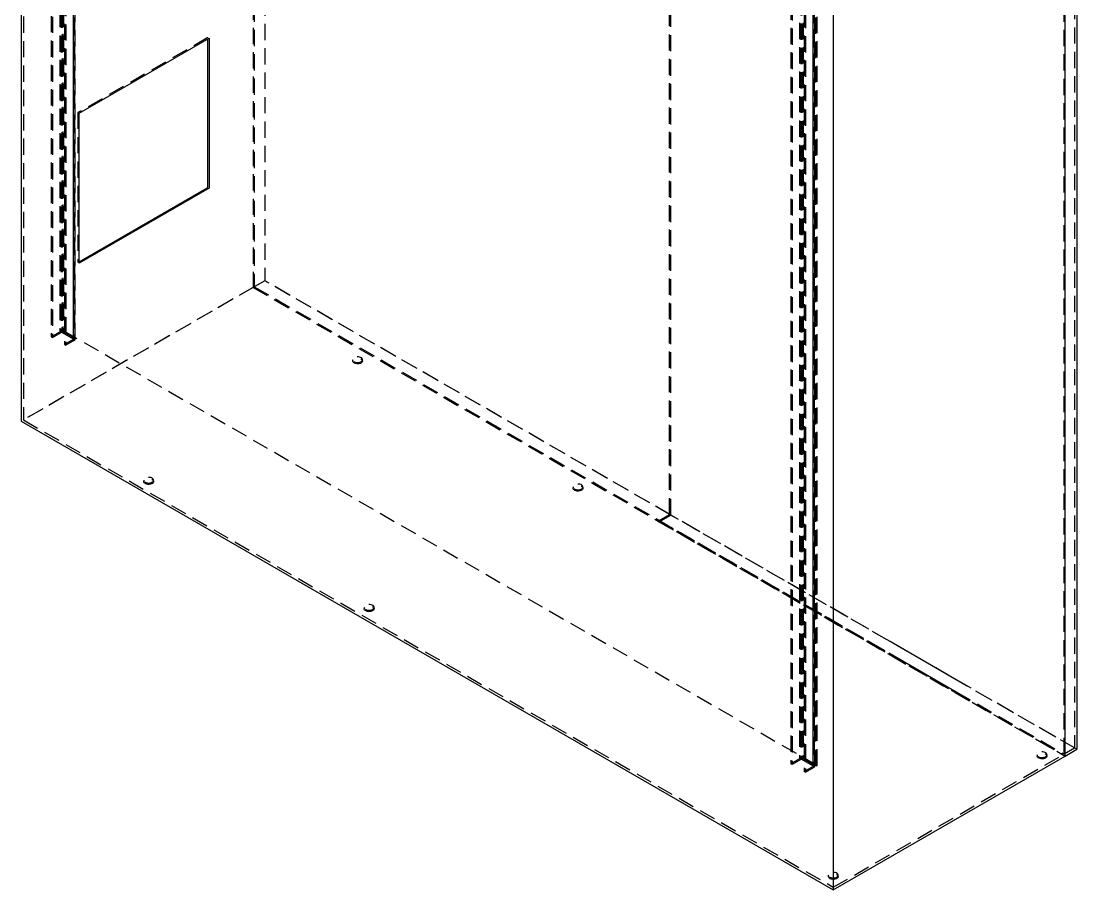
# Model space of a CAD drawing. Header units: millimetres. Extents: x 11314 to 23260, y 1528 to 5686.
# Drawn here: x 12464.5 to 12876.3, y 2025.3 to 2364.4 of the extents above; entities that cross this region are included whole.
import ezdxf

# ---------------------------------------------------------------- set-up
doc = ezdxf.new("R2010")
doc.units = ezdxf.units.MM
doc.linetypes.add('HIDDEN', pattern=[9.525, 6.35, -3.175])

msp = doc.modelspace()

# ---------------------------------------------------------------- linework, layer by layer
at = {"color": 7, "linetype": 'HIDDEN', "lineweight": -2}
for p, q in [((12559.5094, 2706.2324), (12559.5094, 2263.0794)), ((12554.984, 2704.665), (12554.984, 2260.4668)), ((12555.4365, 2703.8812), (12555.4365, 2260.7281)), ((12465.3794, 2651.8923), (12465.3794, 2208.7393)), ((12480.766, 2635.6927), (12480.766, 2243.7531)), ((12476.2406, 2633.0802), (12476.2406, 2241.1406)), ((12476.6931, 2632.819), (12476.6931, 2240.8794)), ((12479.6347, 2635.0396), (12479.6347, 2243.1)), ((12480.0872, 2634.7784), (12480.0872, 2242.8388)), ((12480.3135, 2635.4315), (12480.3135, 2243.4919)), ((12480.5398, 2634.7784), (12480.5398, 2242.8388)), ((12480.9923, 2635.0396), (12480.9923, 2243.1)), ((12484.839, 2632.2965), (12484.839, 2240.3569)), ((12484.839, 2632.0352), (12484.839, 2240.0956)), ((12484.9327, 2240.2263), (12484.9327, 2632.1658)), ((12485.2915, 2632.5577), (12485.2915, 2240.6181)), ((12485.2915, 2631.774), (12485.2915, 2239.8344)), ((12485.5727, 2240.2263), (12485.5727, 2632.1659)), ((12481.4449, 2630.0758), (12481.4449, 2238.1363)), ((12481.8974, 2629.8146), (12481.8974, 2237.875)), ((12717.4488, 2171.9029), (12717.4488, 2615.056)), ((12717.9014, 2171.6416), (12717.9014, 2615.8398)), ((12871.3153, 2078.3752), (12871.3153, 2521.5283)), ((12875.3882, 2523.8795), (12875.3882, 2080.7265)), ((12768.1342, 2468.4923), (12768.1342, 2076.5528)), ((12768.5868, 2468.2311), (12768.5868, 2076.2915)), ((12769.0393, 2468.2311), (12769.0393, 2076.2915)), ((12769.4919, 2468.4923), (12769.4919, 2076.5528)), ((12764.7401, 2466.533), (12764.7401, 2074.5934)), ((12765.1927, 2466.2717), (12765.1927, 2074.3321)), ((12769.9444, 2463.5286), (12769.9444, 2071.589)), ((12770.397, 2463.2673), (12770.397, 2071.3278)), ((12773.3385, 2465.7492), (12773.3385, 2073.8096)), ((12773.3385, 2465.488), (12773.3385, 2073.5484)), ((12773.4323, 2073.679), (12773.4323, 2465.6186)), ((12773.7911, 2466.0105), (12773.7911, 2074.0709)), ((12773.7911, 2465.2267), (12773.7911, 2073.2871)), ((12774.0723, 2073.679), (12774.0723, 2465.6186)), ((12774.4699, 2073.679), (12774.4699, 2465.6186)), ((12774.9225, 2073.9403), (12774.9225, 2465.8798)), ((12537.3346, 2357.9308), (12486.6492, 2328.6707)), ((12486.6492, 2328.6707), (12486.6492, 2270.1411)), ((12559.5094, 2263.0793), (12554.984, 2260.4668)), ((12559.5094, 2263.0794), (12555.4365, 2260.7281)), ((12717.4488, 2171.9029), (12559.5094, 2263.0794)), ((12559.5094, 2263.0794), (12559.5094, 2263.0793)), ((12717.9014, 2171.6416), (12559.5094, 2263.0793)), ((12554.984, 2260.4668), (12464.4743, 2208.2167)), ((12555.4365, 2260.7281), (12465.3794, 2208.7393)), ((12554.984, 2260.4668), (12871.7678, 2077.5914)), ((12554.984, 2260.4668), (12713.3759, 2169.0291)), ((12555.4365, 2260.7281), (12803.433, 2117.5628)), ((12555.4365, 2260.7281), (12713.3759, 2169.5517)), ((12476.2406, 2241.1406), (12479.6347, 2243.1)), ((12476.2406, 2241.1406), (12476.6931, 2240.8794)), ((12476.6931, 2240.8794), (12480.0872, 2242.8388)), ((12479.6347, 2243.1), (12480.0872, 2242.8388)), ((12480.766, 2243.7531), (12480.3135, 2243.4919)), ((12480.5398, 2242.8388), (12480.9923, 2243.1)), ((12480.5398, 2242.8388), (12484.839, 2240.3569)), ((12480.766, 2243.7531), (12774.9225, 2073.9403)), ((12480.9923, 2243.1), (12485.2915, 2240.6181)), ((12485.2915, 2240.6181), (12484.839, 2240.3569)), ((12484.839, 2240.0956), (12481.4449, 2238.1363)), ((12481.4449, 2238.1363), (12481.8974, 2237.875)), ((12485.2915, 2239.8344), (12481.8974, 2237.875)), ((12484.839, 2240.0956), (12485.2915, 2239.8344)), ((12593.7933, 2232.2518), (12593.7933, 2231.7292)), ((12597.6333, 2231.7292), (12597.6333, 2232.2518)), ((12465.3794, 2208.7393), (12781.2581, 2026.3864)), ((12512.3346, 2185.2267), (12512.3346, 2184.7041)), ((12516.1746, 2184.7041), (12516.1746, 2185.2267)), ((12679.7775, 2182.6142), (12679.7775, 2182.0916)), ((12683.6175, 2182.0916), (12683.6175, 2182.6142)), ((12713.3759, 2169.5517), (12717.4488, 2171.9029)), ((12713.3759, 2169.0291), (12717.9014, 2171.6416)), ((12803.433, 2122.2653), (12717.4488, 2171.9029)), ((12876.2933, 2080.2039), (12717.9014, 2171.6416)), ((12713.3759, 2169.5517), (12803.433, 2117.5628)), ((12713.3759, 2169.0291), (12713.3759, 2169.5517)), ((12713.3759, 2169.0291), (12871.7678, 2077.5914)), ((12598.3188, 2135.5891), (12598.3188, 2135.0665)), ((12602.1588, 2135.0665), (12602.1588, 2135.5891)), ((12875.3882, 2080.7265), (12833.2943, 2105.0267)), ((12829.2214, 2102.6755), (12871.3153, 2078.3752)), ((12871.3153, 2078.3752), (12875.3882, 2080.7265)), ((12768.1342, 2076.5528), (12764.7401, 2074.5934)), ((12768.5868, 2076.2915), (12765.1927, 2074.3321)), ((12768.5868, 2076.2915), (12768.1342, 2076.5528)), ((12769.4919, 2076.5528), (12769.0393, 2076.2915)), ((12773.3385, 2073.8096), (12769.0393, 2076.2915)), ((12773.7911, 2074.0709), (12769.4919, 2076.5528)), ((12781.2581, 2026.3864), (12871.3153, 2078.3752)), ((12860.7968, 2078.114), (12860.7968, 2077.5914)), ((12864.6368, 2077.5914), (12864.6368, 2078.114)), ((12765.1927, 2074.3321), (12764.7401, 2074.5934)), ((12769.9444, 2071.589), (12773.3385, 2073.5484)), ((12770.397, 2071.3278), (12769.9444, 2071.589)), ((12770.397, 2071.3278), (12773.7911, 2073.2871)), ((12773.3385, 2073.8096), (12773.7911, 2074.0709)), ((12773.7911, 2073.2871), (12773.3385, 2073.5484)), ((12774.9225, 2073.9403), (12774.4699, 2073.679)), ((12779.3381, 2031.0889), (12779.3381, 2030.5663)), ((12783.1781, 2030.5663), (12783.1781, 2031.0889))]:
    msp.add_line(p, q, dxfattribs=at)
at = {"color": 7, "linetype": 'Continuous', "lineweight": -2}
for p, q in [((12464.4743, 2652.4149), (12464.4743, 2208.2167)), ((12871.7678, 2077.5914), (12871.7678, 2521.7896)), ((12876.2933, 2524.4021), (12876.2933, 2080.2039)), ((12781.2581, 2469.5395), (12781.2581, 2025.3413)), ((12487.1017, 2328.4095), (12537.7871, 2357.6695)), ((12537.3346, 2299.4011), (12537.3346, 2357.4083)), ((12537.7871, 2357.6695), (12537.7871, 2299.1399)), ((12487.1017, 2269.8798), (12487.1017, 2328.4095)), ((12487.1017, 2270.4023), (12537.3346, 2299.4011)), ((12537.7871, 2299.1399), (12487.1017, 2269.8798)), ((12464.4743, 2208.2167), (12781.2581, 2025.3413)), ((12833.2943, 2105.0267), (12803.433, 2122.2653)), ((12803.433, 2117.5628), (12829.2214, 2102.6755)), ((12871.7678, 2077.5914), (12876.2933, 2080.2039)), ((12781.2581, 2025.3413), (12871.7678, 2077.5914))]:
    msp.add_line(p, q, dxfattribs=at)
at = {"color": 7, "linetype": 'HIDDEN', "lineweight": -2, "flags": 128}
for points in [[(12594.3557, 2231.4681), (12594.736, 2231.2978), (12595.1777, 2231.1874), (12595.653, 2231.144), (12596.1322, 2231.1701), (12596.585, 2231.2642), (12596.983, 2231.4204), (12597.3013, 2231.6288), (12597.5198, 2231.8764), (12597.6248, 2232.1475), (12597.6097, 2232.4252), (12597.4754, 2232.692), (12597.2304, 2232.9312), (12596.8901, 2233.1276), (12596.4758, 2233.2691), (12596.0137, 2233.3466), (12595.5326, 2233.3553), (12595.0629, 2233.2947), (12594.6341, 2233.1686), (12594.2731, 2232.9848), (12594.0026, 2232.755), (12593.8396, 2232.4936), (12593.7943, 2232.217), (12593.8696, 2231.9426), (12594.0607, 2231.6876), (12594.3557, 2231.4681)], [(12597.071, 2232.513), (12597.3659, 2232.2935), (12597.5571, 2232.0385), (12597.6324, 2231.764), (12597.5871, 2231.4874), (12597.4241, 2231.226), (12597.1535, 2230.9962), (12596.7925, 2230.8125), (12596.3637, 2230.6864), (12595.894, 2230.6258), (12595.413, 2230.6345), (12594.9508, 2230.712), (12594.5365, 2230.8534), (12594.1962, 2231.0499), (12593.9512, 2231.289), (12593.817, 2231.5558), (12593.8018, 2231.8335), (12593.9068, 2232.1047), (12594.1253, 2232.3522), (12594.4436, 2232.5607), (12594.8417, 2232.7168), (12595.2945, 2232.8109), (12595.7736, 2232.8371), (12596.249, 2232.7936), (12596.6907, 2232.6833), (12597.071, 2232.513)], [(12512.897, 2184.443), (12513.2773, 2184.2727), (12513.719, 2184.1623), (12514.1943, 2184.1189), (12514.6735, 2184.145), (12515.1263, 2184.2391), (12515.5243, 2184.3953), (12515.8426, 2184.6037), (12516.0611, 2184.8513), (12516.1661, 2185.1224), (12516.151, 2185.4001), (12516.0167, 2185.6669), (12515.7717, 2185.9061), (12515.4314, 2186.1025), (12515.0171, 2186.244), (12514.555, 2186.3215), (12514.0739, 2186.3302), (12513.6042, 2186.2696), (12513.1754, 2186.1435), (12512.8144, 2185.9597), (12512.5439, 2185.7299), (12512.3809, 2185.4685), (12512.3356, 2185.1919), (12512.4108, 2184.9175), (12512.602, 2184.6625), (12512.897, 2184.443)], [(12515.6123, 2185.4879), (12515.9072, 2185.2683), (12516.0984, 2185.0134), (12516.1737, 2184.7389), (12516.1284, 2184.4623), (12515.9653, 2184.2009), (12515.6948, 2183.9711), (12515.3338, 2183.7874), (12514.905, 2183.6613), (12514.4353, 2183.6007), (12513.9543, 2183.6094), (12513.4921, 2183.6869), (12513.0778, 2183.8283), (12512.7375, 2184.0248), (12512.4925, 2184.2639), (12512.3583, 2184.5307), (12512.3431, 2184.8084), (12512.4481, 2185.0796), (12512.6666, 2185.3271), (12512.9849, 2185.5355), (12513.383, 2185.6917), (12513.8358, 2185.7858), (12514.3149, 2185.812), (12514.7903, 2185.7685), (12515.232, 2185.6582), (12515.6123, 2185.4879)], [(12680.3399, 2181.8305), (12680.7201, 2181.6602), (12681.1618, 2181.5498), (12681.6372, 2181.5064), (12682.1163, 2181.5325), (12682.5692, 2181.6266), (12682.9672, 2181.7828), (12683.2855, 2181.9912), (12683.504, 2182.2388), (12683.609, 2182.5099), (12683.5939, 2182.7876), (12683.4596, 2183.0544), (12683.2146, 2183.2936), (12682.8743, 2183.49), (12682.46, 2183.6314), (12681.9979, 2183.709), (12681.5168, 2183.7177), (12681.0471, 2183.6571), (12680.6183, 2183.5309), (12680.2573, 2183.3472), (12679.9868, 2183.1174), (12679.8237, 2182.856), (12679.7784, 2182.5794), (12679.8537, 2182.305), (12680.0449, 2182.05), (12680.3399, 2181.8305)], [(12683.0551, 2182.8754), (12683.3501, 2182.6558), (12683.5413, 2182.4009), (12683.6166, 2182.1264), (12683.5713, 2181.8498), (12683.4082, 2181.5884), (12683.1377, 2181.3586), (12682.7767, 2181.1749), (12682.3479, 2181.0488), (12681.8782, 2180.9881), (12681.3971, 2180.9969), (12680.935, 2181.0744), (12680.5207, 2181.2158), (12680.1804, 2181.4123), (12679.9354, 2181.6514), (12679.8011, 2181.9182), (12679.786, 2182.1959), (12679.891, 2182.4671), (12680.1095, 2182.7146), (12680.4278, 2182.923), (12680.8258, 2183.0792), (12681.2787, 2183.1733), (12681.7578, 2183.1995), (12682.2332, 2183.156), (12682.6749, 2183.0457), (12683.0551, 2182.8754)], [(12598.8812, 2134.8054), (12599.2614, 2134.6351), (12599.7031, 2134.5247), (12600.1785, 2134.4813), (12600.6576, 2134.5074), (12601.1105, 2134.6015), (12601.5085, 2134.7577), (12601.8268, 2134.9661), (12602.0453, 2135.2137), (12602.1503, 2135.4848), (12602.1352, 2135.7625), (12602.0009, 2136.0293), (12601.7559, 2136.2685), (12601.4156, 2136.4649), (12601.0013, 2136.6063), (12600.5392, 2136.6839), (12600.0581, 2136.6926), (12599.5884, 2136.632), (12599.1596, 2136.5058), (12598.7986, 2136.3221), (12598.5281, 2136.0923), (12598.365, 2135.8309), (12598.3197, 2135.5543), (12598.395, 2135.2799), (12598.5862, 2135.0249), (12598.8812, 2134.8054)], [(12601.5964, 2135.8503), (12601.8914, 2135.6307), (12602.0826, 2135.3757), (12602.1579, 2135.1013), (12602.1126, 2134.8247), (12601.9495, 2134.5633), (12601.679, 2134.3335), (12601.318, 2134.1498), (12600.8892, 2134.0236), (12600.4195, 2133.963), (12599.9384, 2133.9718), (12599.4763, 2134.0493), (12599.062, 2134.1907), (12598.7217, 2134.3872), (12598.4767, 2134.6263), (12598.3424, 2134.8931), (12598.3273, 2135.1708), (12598.4323, 2135.442), (12598.6508, 2135.6895), (12598.9691, 2135.8979), (12599.3671, 2136.0541), (12599.82, 2136.1482), (12600.2991, 2136.1744), (12600.7745, 2136.1309), (12601.2162, 2136.0206), (12601.5964, 2135.8503)], [(12861.3592, 2077.3302), (12861.7395, 2077.1599), (12862.1812, 2077.0496), (12862.6565, 2077.0061), (12863.1357, 2077.0323), (12863.5885, 2077.1264), (12863.9866, 2077.2826), (12864.3048, 2077.491), (12864.5233, 2077.7385), (12864.6283, 2078.0097), (12864.6132, 2078.2874), (12864.4789, 2078.5542), (12864.2339, 2078.7933), (12863.8936, 2078.9898), (12863.4794, 2079.1312), (12863.0172, 2079.2087), (12862.5361, 2079.2175), (12862.0665, 2079.1568), (12861.6376, 2079.0307), (12861.2766, 2078.847), (12861.0061, 2078.6172), (12860.8431, 2078.3558), (12860.7978, 2078.0792), (12860.8731, 2077.8047), (12861.0642, 2077.5498), (12861.3592, 2077.3302)], [(12864.0745, 2078.3751), (12864.3695, 2078.1556), (12864.5606, 2077.9006), (12864.6359, 2077.6262), (12864.5906, 2077.3496), (12864.4276, 2077.0882), (12864.1571, 2076.8584), (12863.796, 2076.6747), (12863.3672, 2076.5485), (12862.8975, 2076.4879), (12862.4165, 2076.4966), (12861.9543, 2076.5741), (12861.5401, 2076.7156), (12861.1997, 2076.912), (12860.9547, 2077.1512), (12860.8205, 2077.418), (12860.8054, 2077.6957), (12860.9103, 2077.9668), (12861.1288, 2078.2144), (12861.4471, 2078.4228), (12861.8452, 2078.579), (12862.298, 2078.6731), (12862.7771, 2078.6992), (12863.2525, 2078.6558), (12863.6942, 2078.5454), (12864.0745, 2078.3751)], [(12779.9005, 2030.3051), (12780.2808, 2030.1348), (12780.7225, 2030.0245), (12781.1978, 2029.981), (12781.677, 2030.0072), (12782.1298, 2030.1013), (12782.5279, 2030.2575), (12782.8461, 2030.4659), (12783.0646, 2030.7134), (12783.1696, 2030.9846), (12783.1545, 2031.2623), (12783.0202, 2031.5291), (12782.7752, 2031.7682), (12782.4349, 2031.9647), (12782.0207, 2032.1061), (12781.5585, 2032.1836), (12781.0774, 2032.1923), (12780.6078, 2032.1317), (12780.1789, 2032.0056), (12779.8179, 2031.8219), (12779.5474, 2031.5921), (12779.3844, 2031.3307), (12779.3391, 2031.0541), (12779.4144, 2030.7796), (12779.6055, 2030.5247), (12779.9005, 2030.3051)], [(12782.6158, 2031.35), (12782.9108, 2031.1305), (12783.1019, 2030.8755), (12783.1772, 2030.6011), (12783.1319, 2030.3245), (12782.9689, 2030.0631), (12782.6984, 2029.8333), (12782.3373, 2029.6495), (12781.9085, 2029.5234), (12781.4388, 2029.4628), (12780.9578, 2029.4715), (12780.4956, 2029.549), (12780.0814, 2029.6905), (12779.741, 2029.8869), (12779.496, 2030.1261), (12779.3618, 2030.3929), (12779.3466, 2030.6706), (12779.4516, 2030.9417), (12779.6701, 2031.1893), (12779.9884, 2031.3977), (12780.3865, 2031.5539), (12780.8393, 2031.648), (12781.3184, 2031.6741), (12781.7938, 2031.6307), (12782.2355, 2031.5203), (12782.6158, 2031.35)]]:
    msp.add_lwpolyline(points, dxfattribs=at)
at = {"color": 7, "linetype": 'HIDDEN', "lineweight": -2}
for centre, radius, start, end in [((12480.3135, 2241.7899), 1.4755, 62.609344, 117.391148), ((12480.3135, 2242.4021), 0.4918, 62.609908, 117.390585), ((12484.7894, 2240.2263), 0.1397, 290.787508, 69.216929), ((12485.1428, 2240.2263), 0.4192, 290.783318, 69.217175), ((12768.8131, 2075.2426), 1.4755, 62.609374, 117.390462), ((12768.813, 2075.8548), 0.4919, 62.610184, 117.388338), ((12773.289, 2073.679), 0.1397, 290.782803, 69.215718), ((12773.6424, 2073.679), 0.4191, 290.781581, 69.21694)]:
    msp.add_arc(centre, radius, start, end, dxfattribs=at)

doc.saveas('drawing.dxf')
